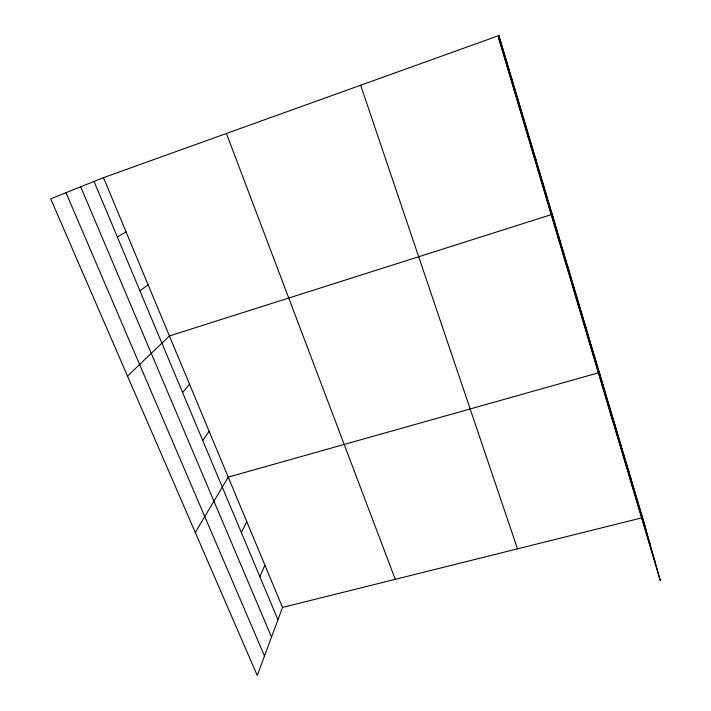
<?xml version="1.0" encoding="UTF-8"?>
<svg xmlns="http://www.w3.org/2000/svg" width="711" height="711" viewBox="0 0 711 711"><rect width="100%" height="100%" fill="white"/><g stroke="black" fill="none" stroke-linecap="round" stroke-linejoin="round"><path stroke-width="1.07" d="M498.935 35.55L498.571 38.136L660.297 580.567L642.54 517.679L498.935 35.55L103.486 177.643L50.703 198.831L257.249 675.45L282.516 607.425L103.486 177.643M259.87 576.71L264.892 565.112M241.331 532.512L246.797 521.687M195.294 532.477L228.231 477.108L599.32 372.582L612.242 419.392M202.706 440.456L209.158 431.328M182.585 392.49L189.57 384.287M127.518 376.092L169.431 335.947L552.189 214.331L559.228 241.589M139.943 290.861L148.084 284.711M117.333 236.976L126.114 231.964M282.516 607.425L642.54 517.679M65.99 192.699L264.483 655.969M80.69 186.797L271.504 637.065M94.039 181.438L277.93 619.752M226.427 133.472L395.263 579.314M360.655 85.24L517.51 548.848M498.873 36.012L645.739 528.993M498.784 36.661L650.236 544.937M498.678 37.381L655.178 562.437M628.542 470.673L631.457 481.071M614.144 422.325L616.766 431.746M584.069 321.372L586.051 328.66M568.365 268.651L570 274.757M535.001 156.616L535.845 160.108M517.261 97.06L517.661 99.078"/></g></svg>
